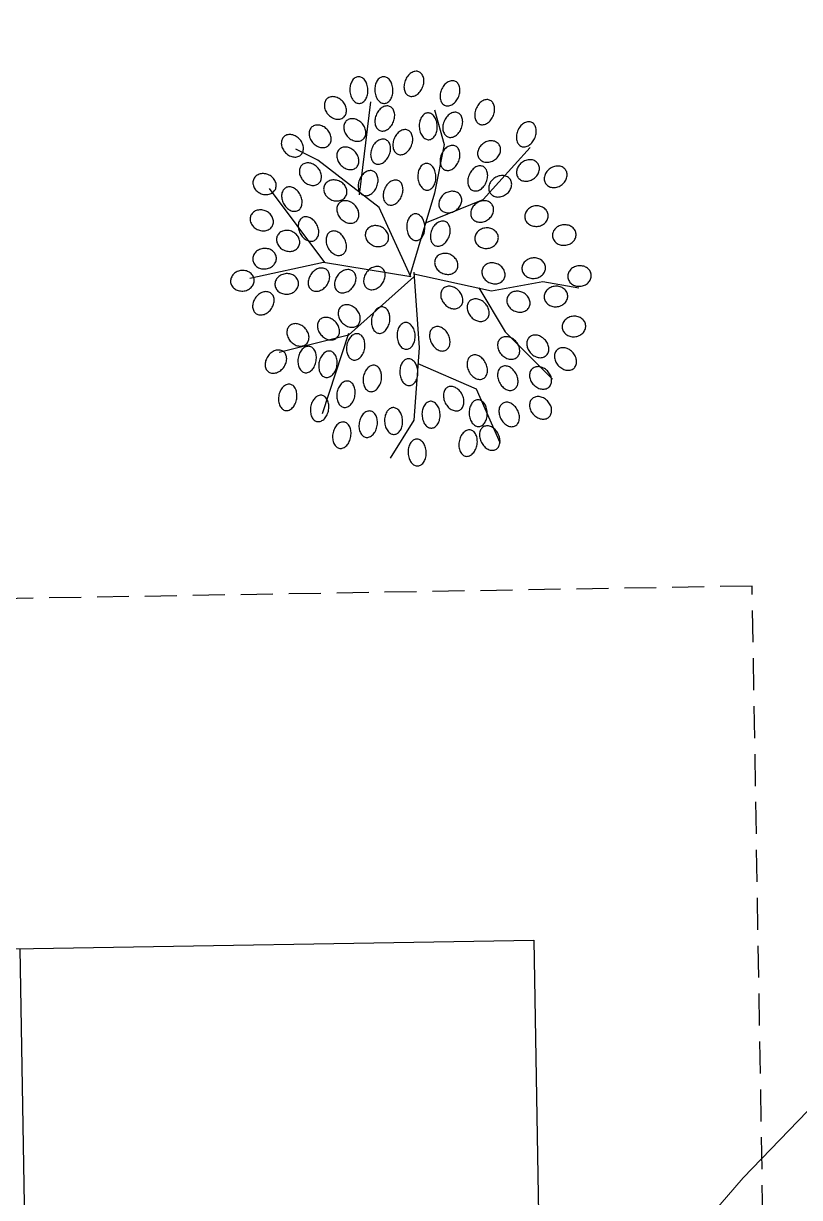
# Model space of a CAD drawing. Header units: inches. Extents: x 203 to 1065, y -1127 to 921.
# Drawn here: x 791.41 to 797.48, y 339.01 to 348.2 of the extents above; entities that cross this region are included whole.
import ezdxf

# ---------------------------------------------------------------- set-up
doc = ezdxf.new("R2010")
doc.units = ezdxf.units.IN
doc.header["$MEASUREMENT"] = 0
doc.linetypes.add('DASHED2', pattern=[0.375, 0.25, -0.125])
for name, color, linetype in [('Cumbreras', 140, 'Continuous'), ('CURVAS', 32, 'Continuous'), ('D2', 40, 'Continuous'), ('Vegetación', 102, 'Continuous')]:
    doc.layers.add(name, color=color, linetype=linetype)
doc.layers.add('Limite terrenos', color=2, linetype='DASHED2', transparency=0.4)

# ---------------------------------------------------------------- blocks, each defined once
blk = doc.blocks.new('RB31')
for points in [[(-0.1644, 0.4265, 0.124565), (-0.1555, 0.4293, 0.105746), (-0.1475, 0.437, 0.086824), (-0.1428, 0.4474, 0.076963), (-0.1416, 0.4602, 0.076963), (-0.1443, 0.4728, 0.086824), (-0.1502, 0.4826, 0.105746), (-0.159, 0.4892, 0.124565), (-0.1682, 0.491, 0.124565), (-0.1772, 0.4882, 0.105746), (-0.1851, 0.4805, 0.086824), (-0.1898, 0.4701, 0.076963), (-0.191, 0.4573, 0.076963), (-0.1883, 0.4447, 0.086824), (-0.1825, 0.4349, 0.105746), (-0.1737, 0.4282, 0.124565)], [(-0.0961, 0.4265, 0.124565), (-0.0871, 0.4293, 0.105746), (-0.0792, 0.437, 0.086824), (-0.0745, 0.4474, 0.076963), (-0.0733, 0.4602, 0.076963), (-0.076, 0.4728, 0.086824), (-0.0818, 0.4826, 0.105746), (-0.0906, 0.4892, 0.124565), (-0.0999, 0.491, 0.124565), (-0.1088, 0.4882, 0.105746), (-0.1168, 0.4805, 0.086824), (-0.1215, 0.4701, 0.076963), (-0.1227, 0.4573, 0.076963), (-0.12, 0.4447, 0.086824), (-0.1141, 0.4349, 0.105746), (-0.1053, 0.4282, 0.124565)], [(-0.0332, 0.4465, 0.124565), (-0.0243, 0.4435, 0.105746), (-0.0134, 0.445, 0.086824), (-0.0035, 0.4507, 0.076963), (0.0051, 0.4604, 0.076963), (0.0103, 0.4721, 0.086824), (0.0113, 0.4835, 0.105746), (0.0081, 0.4941, 0.124565), (0.0016, 0.5009, 0.124565), (-0.0073, 0.5039, 0.105746), (-0.0182, 0.5024, 0.086824), (-0.0281, 0.4967, 0.076963), (-0.0366, 0.4871, 0.076963), (-0.0419, 0.4753, 0.086824), (-0.0429, 0.4639, 0.105746), (-0.0397, 0.4534, 0.124565)], [(0.0655, 0.4237, 0.124565), (0.0744, 0.4207, 0.105746), (0.0853, 0.4222, 0.086824), (0.0952, 0.4279, 0.076963), (0.1038, 0.4376, 0.076963), (0.109, 0.4494, 0.086824), (0.11, 0.4607, 0.105746), (0.1068, 0.4713, 0.124565), (0.1003, 0.4782, 0.124565), (0.0914, 0.4811, 0.105746), (0.0805, 0.4796, 0.086824), (0.0706, 0.4739, 0.076963), (0.0621, 0.4643, 0.076963), (0.0569, 0.4525, 0.086824), (0.0558, 0.4411, 0.105746), (0.059, 0.4306, 0.124565)], [(-0.2034, 0.3982, 0.124565), (-0.2004, 0.4072, 0.105746), (-0.2019, 0.4181, 0.086824), (-0.2076, 0.428, 0.076963), (-0.2173, 0.4365, 0.076963), (-0.229, 0.4417, 0.086824), (-0.2404, 0.4427, 0.105746), (-0.251, 0.4395, 0.124565), (-0.2578, 0.4331, 0.124565), (-0.2608, 0.4242, 0.105746), (-0.2593, 0.4132, 0.086824), (-0.2536, 0.4033, 0.076963), (-0.244, 0.3948, 0.076963), (-0.2322, 0.3896, 0.086824), (-0.2208, 0.3886, 0.105746), (-0.2103, 0.3918, 0.124565)], [(0.1604, 0.3781, 0.124565), (0.1693, 0.3752, 0.105746), (0.1802, 0.3767, 0.086824), (0.1901, 0.3824, 0.076963), (0.1987, 0.392, 0.076963), (0.2039, 0.4038, 0.086824), (0.2049, 0.4152, 0.105746), (0.2017, 0.4257, 0.124565), (0.1952, 0.4326, 0.124565), (0.1863, 0.4356, 0.105746), (0.1754, 0.4341, 0.086824), (0.1655, 0.4284, 0.076963), (0.157, 0.4187, 0.076963), (0.1518, 0.4069, 0.086824), (0.1507, 0.3956, 0.105746), (0.1539, 0.385, 0.124565)], [(-0.1129, 0.3629, 0.124565), (-0.104, 0.36, 0.105746), (-0.0931, 0.3615, 0.086824), (-0.0832, 0.3672, 0.076963), (-0.0747, 0.3768, 0.076963), (-0.0695, 0.3886, 0.086824), (-0.0684, 0.4, 0.105746), (-0.0717, 0.4105, 0.124565), (-0.0781, 0.4174, 0.124565), (-0.087, 0.4204, 0.105746), (-0.0979, 0.4189, 0.086824), (-0.1079, 0.4132, 0.076963), (-0.1164, 0.4035, 0.076963), (-0.1216, 0.3917, 0.086824), (-0.1226, 0.3804, 0.105746), (-0.1194, 0.3698, 0.124565)], [(0.0254, 0.3391, 0.124565), (0.0344, 0.342, 0.105746), (0.0423, 0.3496, 0.086824), (0.047, 0.36, 0.076963), (0.0482, 0.3728, 0.076963), (0.0455, 0.3854, 0.086824), (0.0396, 0.3952, 0.105746), (0.0308, 0.4019, 0.124565), (0.0216, 0.4037, 0.124565), (0.0126, 0.4008, 0.105746), (0.0047, 0.3932, 0.086824), (0, 0.3827, 0.076963), (-0.0012, 0.3699, 0.076963), (0.0015, 0.3573, 0.086824), (0.0074, 0.3475, 0.105746), (0.0162, 0.3409, 0.124565)], [(0.0731, 0.3478, 0.124565), (0.082, 0.3448, 0.105746), (0.0929, 0.3463, 0.086824), (0.1028, 0.352, 0.076963), (0.1113, 0.3616, 0.076963), (0.1166, 0.3734, 0.086824), (0.1176, 0.3848, 0.105746), (0.1144, 0.3953, 0.124565), (0.1079, 0.4022, 0.124565), (0.099, 0.4052, 0.105746), (0.0881, 0.4037, 0.086824), (0.0782, 0.398, 0.076963), (0.0696, 0.3883, 0.076963), (0.0644, 0.3766, 0.086824), (0.0634, 0.3652, 0.105746), (0.0666, 0.3546, 0.124565)], [(-0.2452, 0.3299, 0.124565), (-0.2422, 0.3388, 0.105746), (-0.2437, 0.3497, 0.086824), (-0.2494, 0.3596, 0.076963), (-0.259, 0.3682, 0.076963), (-0.2708, 0.3734, 0.086824), (-0.2822, 0.3744, 0.105746), (-0.2927, 0.3712, 0.124565), (-0.2996, 0.3647, 0.124565), (-0.3026, 0.3558, 0.105746), (-0.3011, 0.3449, 0.086824), (-0.2954, 0.335, 0.076963), (-0.2857, 0.3264, 0.076963), (-0.274, 0.3212, 0.086824), (-0.2626, 0.3202, 0.105746), (-0.252, 0.3234, 0.124565)], [(-0.1503, 0.3451, 0.124565), (-0.1473, 0.354, 0.105746), (-0.1488, 0.3649, 0.086824), (-0.1545, 0.3748, 0.076963), (-0.1641, 0.3833, 0.076963), (-0.1759, 0.3885, 0.086824), (-0.1873, 0.3896, 0.105746), (-0.1978, 0.3864, 0.124565), (-0.2047, 0.3799, 0.124565), (-0.2077, 0.371, 0.105746), (-0.2062, 0.3601, 0.086824), (-0.2005, 0.3502, 0.076963), (-0.1908, 0.3416, 0.076963), (-0.1791, 0.3364, 0.086824), (-0.1677, 0.3354, 0.105746), (-0.1571, 0.3386, 0.124565)], [(0.2743, 0.325, 0.124565), (0.2832, 0.322, 0.105746), (0.2941, 0.3235, 0.086824), (0.304, 0.3292, 0.076963), (0.3126, 0.3388, 0.076963), (0.3178, 0.3506, 0.086824), (0.3188, 0.362, 0.105746), (0.3156, 0.3725, 0.124565), (0.3091, 0.3794, 0.124565), (0.3002, 0.3824, 0.105746), (0.2893, 0.3809, 0.086824), (0.2794, 0.3752, 0.076963), (0.2708, 0.3655, 0.076963), (0.2656, 0.3538, 0.086824), (0.2646, 0.3424, 0.105746), (0.2678, 0.3318, 0.124565)], [(-0.3211, 0.3071, 0.124565), (-0.3181, 0.316, 0.105746), (-0.3196, 0.3269, 0.086824), (-0.3253, 0.3368, 0.076963), (-0.335, 0.3454, 0.076963), (-0.3467, 0.3506, 0.086824), (-0.3581, 0.3516, 0.105746), (-0.3687, 0.3484, 0.124565), (-0.3755, 0.3419, 0.124565), (-0.3785, 0.333, 0.105746), (-0.377, 0.3221, 0.086824), (-0.3713, 0.3122, 0.076963), (-0.3617, 0.3037, 0.076963), (-0.3499, 0.2985, 0.086824), (-0.3385, 0.2974, 0.105746), (-0.3279, 0.3006, 0.124565)], [(-0.1243, 0.2832, 0.124565), (-0.1154, 0.2802, 0.105746), (-0.1045, 0.2817, 0.086824), (-0.0946, 0.2874, 0.076963), (-0.0861, 0.2971, 0.076963), (-0.0809, 0.3088, 0.086824), (-0.0798, 0.3202, 0.105746), (-0.083, 0.3308, 0.124565), (-0.0895, 0.3376, 0.124565), (-0.0984, 0.3406, 0.105746), (-0.1093, 0.3391, 0.086824), (-0.1192, 0.3334, 0.076963), (-0.1278, 0.3238, 0.076963), (-0.133, 0.312, 0.086824), (-0.134, 0.3006, 0.105746), (-0.1308, 0.29, 0.124565)], [(-0.0636, 0.306, 0.124565), (-0.0547, 0.303, 0.105746), (-0.0437, 0.3045, 0.086824), (-0.0338, 0.3102, 0.076963), (-0.0253, 0.3198, 0.076963), (-0.0201, 0.3316, 0.086824), (-0.0191, 0.343, 0.105746), (-0.0223, 0.3536, 0.124565), (-0.0287, 0.3604, 0.124565), (-0.0377, 0.3634, 0.105746), (-0.0486, 0.3619, 0.086824), (-0.0585, 0.3562, 0.076963), (-0.067, 0.3465, 0.076963), (-0.0722, 0.3348, 0.086824), (-0.0732, 0.3234, 0.105746), (-0.07, 0.3128, 0.124565)], [(-0.1692, 0.2767, 0.124565), (-0.1663, 0.2856, 0.105746), (-0.1678, 0.2965, 0.086824), (-0.1735, 0.3065, 0.076963), (-0.1831, 0.315, 0.076963), (-0.1949, 0.3202, 0.086824), (-0.2063, 0.3212, 0.105746), (-0.2168, 0.318, 0.124565), (-0.2237, 0.3116, 0.124565), (-0.2267, 0.3026, 0.105746), (-0.2251, 0.2917, 0.086824), (-0.2195, 0.2818, 0.076963), (-0.2098, 0.2733, 0.076963), (-0.198, 0.2681, 0.086824), (-0.1867, 0.2671, 0.105746), (-0.1761, 0.2703, 0.124565)], [(0.0655, 0.268, 0.124565), (0.0744, 0.265, 0.105746), (0.0853, 0.2665, 0.086824), (0.0952, 0.2722, 0.076963), (0.1038, 0.2819, 0.076963), (0.109, 0.2936, 0.086824), (0.11, 0.305, 0.105746), (0.1068, 0.3156, 0.124565), (0.1003, 0.3224, 0.124565), (0.0914, 0.3254, 0.105746), (0.0805, 0.3239, 0.086824), (0.0706, 0.3182, 0.076963), (0.0621, 0.3086, 0.076963), (0.0569, 0.2968, 0.086824), (0.0558, 0.2854, 0.105746), (0.059, 0.2749, 0.124565)], [(0.1598, 0.2988, 0.124565), (0.1653, 0.2911, 0.105746), (0.175, 0.2859, 0.086824), (0.1864, 0.2847, 0.076963), (0.1989, 0.2875, 0.076963), (0.2101, 0.2939, 0.086824), (0.2176, 0.3026, 0.105746), (0.2212, 0.313, 0.124565), (0.22, 0.3223, 0.124565), (0.2146, 0.33, 0.105746), (0.2048, 0.3352, 0.086824), (0.1935, 0.3364, 0.076963), (0.1809, 0.3336, 0.076963), (0.1698, 0.3271, 0.086824), (0.1623, 0.3185, 0.105746), (0.1586, 0.3081, 0.124565)], [(-0.2717, 0.2387, 0.124565), (-0.2688, 0.2476, 0.105746), (-0.2703, 0.2586, 0.086824), (-0.276, 0.2685, 0.076963), (-0.2856, 0.277, 0.076963), (-0.2974, 0.2822, 0.086824), (-0.3088, 0.2832, 0.105746), (-0.3193, 0.28, 0.124565), (-0.3262, 0.2736, 0.124565), (-0.3292, 0.2647, 0.105746), (-0.3276, 0.2537, 0.086824), (-0.322, 0.2438, 0.076963), (-0.3123, 0.2353, 0.076963), (-0.3005, 0.2301, 0.086824), (-0.2891, 0.2291, 0.105746), (-0.2786, 0.2323, 0.124565)], [(0.2661, 0.2532, 0.124565), (0.2716, 0.2455, 0.105746), (0.2813, 0.2403, 0.086824), (0.2927, 0.2391, 0.076963), (0.3052, 0.2419, 0.076963), (0.3164, 0.2484, 0.086824), (0.3239, 0.257, 0.105746), (0.3275, 0.2674, 0.124565), (0.3263, 0.2767, 0.124565), (0.3208, 0.2844, 0.105746), (0.3111, 0.2896, 0.086824), (0.2998, 0.2908, 0.076963), (0.2872, 0.288, 0.076963), (0.2761, 0.2815, 0.086824), (0.2686, 0.2729, 0.105746), (0.2649, 0.2625, 0.124565)], [(-0.3932, 0.2239, 0.124565), (-0.3931, 0.2333, 0.105746), (-0.3979, 0.2432, 0.086824), (-0.4064, 0.2509, 0.076963), (-0.4182, 0.256, 0.076963), (-0.431, 0.2573, 0.086824), (-0.4422, 0.2548, 0.105746), (-0.4512, 0.2485, 0.124565), (-0.4557, 0.2402, 0.124565), (-0.4558, 0.2308, 0.105746), (-0.451, 0.2209, 0.086824), (-0.4425, 0.2132, 0.076963), (-0.4307, 0.2081, 0.076963), (-0.4179, 0.2068, 0.086824), (-0.4068, 0.2094, 0.105746), (-0.3977, 0.2157, 0.124565)], [(-0.1585, 0.2072, 0.124565), (-0.1496, 0.2043, 0.105746), (-0.1387, 0.2058, 0.086824), (-0.1287, 0.2114, 0.076963), (-0.1202, 0.2211, 0.076963), (-0.115, 0.2329, 0.086824), (-0.114, 0.2443, 0.105746), (-0.1172, 0.2548, 0.124565), (-0.1236, 0.2617, 0.124565), (-0.1326, 0.2646, 0.105746), (-0.1435, 0.2631, 0.086824), (-0.1534, 0.2574, 0.076963), (-0.1619, 0.2478, 0.076963), (-0.1671, 0.236, 0.086824), (-0.1681, 0.2246, 0.105746), (-0.1649, 0.2141, 0.124565)], [(0.0216, 0.2176, 0.124565), (0.0306, 0.2204, 0.105746), (0.0385, 0.2281, 0.086824), (0.0432, 0.2385, 0.076963), (0.0444, 0.2513, 0.076963), (0.0417, 0.2639, 0.086824), (0.0358, 0.2737, 0.105746), (0.027, 0.2803, 0.124565), (0.0178, 0.2821, 0.124565), (0.0088, 0.2793, 0.105746), (0.0009, 0.2716, 0.086824), (-0.0038, 0.2612, 0.076963), (-0.005, 0.2484, 0.076963), (-0.0023, 0.2358, 0.086824), (0.0036, 0.226, 0.105746), (0.0124, 0.2193, 0.124565)], [(0.1414, 0.2186, 0.124565), (0.1503, 0.2156, 0.105746), (0.1612, 0.2171, 0.086824), (0.1712, 0.2228, 0.076963), (0.1797, 0.2325, 0.076963), (0.1849, 0.2443, 0.086824), (0.1859, 0.2556, 0.105746), (0.1827, 0.2662, 0.124565), (0.1763, 0.2731, 0.124565), (0.1673, 0.276, 0.105746), (0.1564, 0.2745, 0.086824), (0.1465, 0.2688, 0.076963), (0.138, 0.2592, 0.076963), (0.1328, 0.2474, 0.086824), (0.1318, 0.236, 0.105746), (0.135, 0.2255, 0.124565)], [(0.342, 0.238, 0.124565), (0.3475, 0.2303, 0.105746), (0.3572, 0.2251, 0.086824), (0.3686, 0.2239, 0.076963), (0.3812, 0.2267, 0.076963), (0.3923, 0.2332, 0.086824), (0.3998, 0.2418, 0.105746), (0.4034, 0.2522, 0.124565), (0.4022, 0.2615, 0.124565), (0.3968, 0.2692, 0.105746), (0.387, 0.2744, 0.086824), (0.3757, 0.2756, 0.076963), (0.3631, 0.2728, 0.076963), (0.352, 0.2663, 0.086824), (0.3445, 0.2577, 0.105746), (0.3409, 0.2473, 0.124565)], [(-0.1996, 0.2087, 0.124565), (-0.1995, 0.2181, 0.105746), (-0.2043, 0.228, 0.086824), (-0.2128, 0.2357, 0.076963), (-0.2246, 0.2408, 0.076963), (-0.2374, 0.2421, 0.086824), (-0.2485, 0.2396, 0.105746), (-0.2576, 0.2333, 0.124565), (-0.2621, 0.225, 0.124565), (-0.2622, 0.2156, 0.105746), (-0.2574, 0.2057, 0.086824), (-0.2489, 0.198, 0.076963), (-0.2371, 0.1929, 0.076963), (-0.2243, 0.1916, 0.086824), (-0.2132, 0.1942, 0.105746), (-0.2041, 0.2005, 0.124565)], [(-0.0902, 0.1844, 0.124565), (-0.0812, 0.1815, 0.105746), (-0.0703, 0.183, 0.086824), (-0.0604, 0.1887, 0.076963), (-0.0519, 0.1983, 0.076963), (-0.0467, 0.2101, 0.086824), (-0.0457, 0.2215, 0.105746), (-0.0489, 0.232, 0.124565), (-0.0553, 0.2389, 0.124565), (-0.0642, 0.2419, 0.105746), (-0.0752, 0.2403, 0.086824), (-0.0851, 0.2347, 0.076963), (-0.0936, 0.225, 0.076963), (-0.0988, 0.2132, 0.086824), (-0.0998, 0.2018, 0.105746), (-0.0966, 0.1913, 0.124565)], [(0.1902, 0.2152, 0.124565), (0.1957, 0.2075, 0.105746), (0.2054, 0.2023, 0.086824), (0.2167, 0.2011, 0.076963), (0.2293, 0.2039, 0.076963), (0.2404, 0.2104, 0.086824), (0.248, 0.219, 0.105746), (0.2516, 0.2294, 0.124565), (0.2504, 0.2387, 0.124565), (0.2449, 0.2464, 0.105746), (0.2352, 0.2516, 0.086824), (0.2238, 0.2528, 0.076963), (0.2113, 0.25, 0.076963), (0.2001, 0.2436, 0.086824), (0.1926, 0.2349, 0.105746), (0.189, 0.2245, 0.124565)], [(-0.3292, 0.171, 0.124565), (-0.3236, 0.1786, 0.105746), (-0.3217, 0.1895, 0.086824), (-0.324, 0.2007, 0.076963), (-0.3306, 0.2117, 0.076963), (-0.3402, 0.2203, 0.086824), (-0.3507, 0.2248, 0.105746), (-0.3617, 0.225, 0.124565), (-0.3702, 0.221, 0.124565), (-0.3758, 0.2135, 0.105746), (-0.3778, 0.2026, 0.086824), (-0.3754, 0.1914, 0.076963), (-0.3689, 0.1803, 0.076963), (-0.3593, 0.1717, 0.086824), (-0.3488, 0.1673, 0.105746), (-0.3377, 0.167, 0.124565)], [(0.0535, 0.1772, 0.124565), (0.059, 0.1696, 0.105746), (0.0687, 0.1644, 0.086824), (0.0801, 0.1631, 0.076963), (0.0926, 0.1659, 0.076963), (0.1038, 0.1724, 0.086824), (0.1113, 0.181, 0.105746), (0.1149, 0.1914, 0.124565), (0.1137, 0.2008, 0.124565), (0.1083, 0.2084, 0.105746), (0.0985, 0.2136, 0.086824), (0.0872, 0.2148, 0.076963), (0.0746, 0.212, 0.076963), (0.0635, 0.2056, 0.086824), (0.056, 0.197, 0.105746), (0.0524, 0.1865, 0.124565)], [(-0.4008, 0.1365, 0.124565), (-0.4007, 0.146, 0.105746), (-0.4055, 0.1559, 0.086824), (-0.414, 0.1636, 0.076963), (-0.4258, 0.1687, 0.076963), (-0.4386, 0.17, 0.086824), (-0.4497, 0.1674, 0.105746), (-0.4588, 0.1611, 0.124565), (-0.4633, 0.1529, 0.124565), (-0.4634, 0.1435, 0.105746), (-0.4586, 0.1335, 0.086824), (-0.4501, 0.1259, 0.076963), (-0.4383, 0.1208, 0.076963), (-0.4255, 0.1194, 0.086824), (-0.4144, 0.122, 0.105746), (-0.4053, 0.1283, 0.124565)], [(-0.1692, 0.1476, 0.124565), (-0.1663, 0.1565, 0.105746), (-0.1678, 0.1674, 0.086824), (-0.1735, 0.1773, 0.076963), (-0.1831, 0.1858, 0.076963), (-0.1949, 0.191, 0.086824), (-0.2063, 0.1921, 0.105746), (-0.2168, 0.1889, 0.124565), (-0.2237, 0.1824, 0.124565), (-0.2267, 0.1735, 0.105746), (-0.2251, 0.1626, 0.086824), (-0.2195, 0.1527, 0.076963), (-0.2098, 0.1441, 0.076963), (-0.198, 0.1389, 0.086824), (-0.1867, 0.1379, 0.105746), (-0.1761, 0.1411, 0.124565)], [(0.1408, 0.1544, 0.124565), (0.1463, 0.1468, 0.105746), (0.156, 0.1416, 0.086824), (0.1674, 0.1403, 0.076963), (0.18, 0.1431, 0.076963), (0.1911, 0.1496, 0.086824), (0.1986, 0.1582, 0.105746), (0.2022, 0.1686, 0.124565), (0.201, 0.178, 0.124565), (0.1956, 0.1856, 0.105746), (0.1858, 0.1908, 0.086824), (0.1745, 0.1921, 0.076963), (0.1619, 0.1893, 0.076963), (0.1508, 0.1828, 0.086824), (0.1433, 0.1742, 0.105746), (0.1397, 0.1638, 0.124565)], [(0.2873, 0.1531, 0.124565), (0.2902, 0.1441, 0.105746), (0.2978, 0.1362, 0.086824), (0.3082, 0.1315, 0.076963), (0.3211, 0.1303, 0.076963), (0.3336, 0.133, 0.086824), (0.3435, 0.1388, 0.105746), (0.3501, 0.1476, 0.124565), (0.3519, 0.1569, 0.124565), (0.349, 0.1658, 0.105746), (0.3414, 0.1738, 0.086824), (0.331, 0.1785, 0.076963), (0.3182, 0.1797, 0.076963), (0.3056, 0.177, 0.086824), (0.2958, 0.1711, 0.105746), (0.2891, 0.1623, 0.124565)], [(-0.2837, 0.0989, 0.124565), (-0.2781, 0.1064, 0.105746), (-0.2761, 0.1173, 0.086824), (-0.2785, 0.1285, 0.076963), (-0.285, 0.1396, 0.076963), (-0.2946, 0.1482, 0.086824), (-0.3051, 0.1526, 0.105746), (-0.3162, 0.1529, 0.124565), (-0.3247, 0.1489, 0.124565), (-0.3303, 0.1413, 0.105746), (-0.3322, 0.1304, 0.086824), (-0.3299, 0.1192, 0.076963), (-0.3233, 0.1082, 0.076963), (-0.3137, 0.0996, 0.086824), (-0.3032, 0.0951, 0.105746), (-0.2922, 0.0949, 0.124565)], [(-0.0088, 0.096, 0.124565), (0.0002, 0.0989, 0.105746), (0.0081, 0.1065, 0.086824), (0.0128, 0.1169, 0.076963), (0.014, 0.1298, 0.076963), (0.0113, 0.1423, 0.086824), (0.0055, 0.1522, 0.105746), (-0.0033, 0.1588, 0.124565), (-0.0126, 0.1606, 0.124565), (-0.0215, 0.1577, 0.105746), (-0.0295, 0.1501, 0.086824), (-0.0342, 0.1397, 0.076963), (-0.0354, 0.1269, 0.076963), (-0.0327, 0.1143, 0.086824), (-0.0268, 0.1045, 0.105746), (-0.018, 0.0978, 0.124565)], [(0.0389, 0.0857, 0.124565), (0.0478, 0.0827, 0.105746), (0.0588, 0.0842, 0.086824), (0.0687, 0.0899, 0.076963), (0.0772, 0.0996, 0.076963), (0.0824, 0.1113, 0.086824), (0.0834, 0.1227, 0.105746), (0.0802, 0.1333, 0.124565), (0.0738, 0.1401, 0.124565), (0.0648, 0.1431, 0.105746), (0.0539, 0.1416, 0.086824), (0.044, 0.1359, 0.076963), (0.0355, 0.1263, 0.076963), (0.0303, 0.1145, 0.086824), (0.0293, 0.1031, 0.105746), (0.0325, 0.0925, 0.124565)], [(-0.3287, 0.0872, 0.124565), (-0.3286, 0.0966, 0.105746), (-0.3334, 0.1065, 0.086824), (-0.3419, 0.1142, 0.076963), (-0.3537, 0.1193, 0.076963), (-0.3665, 0.1206, 0.086824), (-0.3776, 0.1181, 0.105746), (-0.3867, 0.1117, 0.124565), (-0.3912, 0.1035, 0.124565), (-0.3913, 0.0941, 0.105746), (-0.3865, 0.0842, 0.086824), (-0.378, 0.0765, 0.076963), (-0.3662, 0.0714, 0.076963), (-0.3534, 0.0701, 0.086824), (-0.3422, 0.0726, 0.105746), (-0.3332, 0.0789, 0.124565)], [(-0.2077, 0.0647, 0.124565), (-0.2022, 0.0723, 0.105746), (-0.2002, 0.0831, 0.086824), (-0.2026, 0.0943, 0.076963), (-0.2091, 0.1054, 0.076963), (-0.2187, 0.114, 0.086824), (-0.2292, 0.1185, 0.105746), (-0.2402, 0.1187, 0.124565), (-0.2487, 0.1147, 0.124565), (-0.2543, 0.1071, 0.105746), (-0.2563, 0.0962, 0.086824), (-0.2539, 0.0851, 0.076963), (-0.2474, 0.074, 0.076963), (-0.2378, 0.0654, 0.086824), (-0.2273, 0.0609, 0.105746), (-0.2163, 0.0607, 0.124565)], [(-0.0857, 0.0986, 0.124565), (-0.0856, 0.108, 0.105746), (-0.0904, 0.1179, 0.086824), (-0.0989, 0.1256, 0.076963), (-0.1107, 0.1307, 0.076963), (-0.1235, 0.132, 0.086824), (-0.1347, 0.1294, 0.105746), (-0.1437, 0.1231, 0.124565), (-0.1482, 0.1149, 0.124565), (-0.1483, 0.1055, 0.105746), (-0.1435, 0.0956, 0.086824), (-0.135, 0.0879, 0.076963), (-0.1232, 0.0828, 0.076963), (-0.1104, 0.0815, 0.086824), (-0.0993, 0.084, 0.105746), (-0.0902, 0.0903, 0.124565)], [(0.1507, 0.0999, 0.124565), (0.1535, 0.0909, 0.105746), (0.1612, 0.083, 0.086824), (0.1716, 0.0783, 0.076963), (0.1844, 0.0771, 0.076963), (0.197, 0.0798, 0.086824), (0.2068, 0.0857, 0.105746), (0.2134, 0.0945, 0.124565), (0.2152, 0.1037, 0.124565), (0.2124, 0.1127, 0.105746), (0.2047, 0.1206, 0.086824), (0.1943, 0.1253, 0.076963), (0.1815, 0.1265, 0.076963), (0.1689, 0.1238, 0.086824), (0.1591, 0.1179, 0.105746), (0.1524, 0.1091, 0.124565)], [(0.3633, 0.1075, 0.124565), (0.3661, 0.0985, 0.105746), (0.3737, 0.0906, 0.086824), (0.3842, 0.0859, 0.076963), (0.397, 0.0847, 0.076963), (0.4096, 0.0874, 0.086824), (0.4194, 0.0933, 0.105746), (0.426, 0.1021, 0.124565), (0.4278, 0.1113, 0.124565), (0.425, 0.1203, 0.105746), (0.4173, 0.1282, 0.086824), (0.4069, 0.1329, 0.076963), (0.3941, 0.1341, 0.076963), (0.3815, 0.1314, 0.086824), (0.3717, 0.1255, 0.105746), (0.365, 0.1167, 0.124565)], [(-0.3922, 0.0543, 0.124565), (-0.395, 0.0633, 0.105746), (-0.4027, 0.0712, 0.086824), (-0.4131, 0.0759, 0.076963), (-0.4259, 0.0771, 0.076963), (-0.4385, 0.0744, 0.086824), (-0.4483, 0.0686, 0.105746), (-0.455, 0.0598, 0.124565), (-0.4567, 0.0505, 0.124565), (-0.4539, 0.0416, 0.105746), (-0.4462, 0.0336, 0.086824), (-0.4358, 0.0289, 0.076963), (-0.423, 0.0277, 0.076963), (-0.4104, 0.0304, 0.086824), (-0.4006, 0.0363, 0.105746), (-0.394, 0.0451, 0.124565)], [(0.0416, 0.0481, 0.124565), (0.0415, 0.0387, 0.105746), (0.0463, 0.0287, 0.086824), (0.0548, 0.0211, 0.076963), (0.0666, 0.0159, 0.076963), (0.0794, 0.0146, 0.086824), (0.0906, 0.0172, 0.105746), (0.0996, 0.0235, 0.124565), (0.1041, 0.0317, 0.124565), (0.1042, 0.0411, 0.105746), (0.0994, 0.0511, 0.086824), (0.0909, 0.0587, 0.076963), (0.0791, 0.0639, 0.076963), (0.0663, 0.0652, 0.086824), (0.0552, 0.0626, 0.105746), (0.0461, 0.0563, 0.124565)], [(-0.2507, 0.0224, 0.124565), (-0.2583, 0.028, 0.105746), (-0.2692, 0.0299, 0.086824), (-0.2804, 0.0276, 0.076963), (-0.2914, 0.0211, 0.076963), (-0.3, 0.0115, 0.086824), (-0.3045, 0.0009, 0.105746), (-0.3047, -0.0101, 0.124565), (-0.3007, -0.0186, 0.124565), (-0.2932, -0.0242, 0.105746), (-0.2823, -0.0261, 0.086824), (-0.2711, -0.0238, 0.076963), (-0.26, -0.0172, 0.076963), (-0.2514, -0.0076, 0.086824), (-0.247, 0.0029, 0.105746), (-0.2467, 0.0139, 0.124565)], [(-0.0989, 0.0262, 0.124565), (-0.1065, 0.0318, 0.105746), (-0.1173, 0.0337, 0.086824), (-0.1285, 0.0314, 0.076963), (-0.1396, 0.0249, 0.076963), (-0.1482, 0.0153, 0.086824), (-0.1527, 0.0047, 0.105746), (-0.1529, -0.0063, 0.124565), (-0.1489, -0.0148, 0.124565), (-0.1413, -0.0204, 0.105746), (-0.1305, -0.0223, 0.086824), (-0.1193, -0.02, 0.076963), (-0.1082, -0.0134, 0.076963), (-0.0996, -0.0038, 0.086824), (-0.0951, 0.0067, 0.105746), (-0.0949, 0.0177, 0.124565)], [(0.1707, 0.0253, 0.124565), (0.1706, 0.0159, 0.105746), (0.1754, 0.0059, 0.086824), (0.1839, -0.0017, 0.076963), (0.1957, -0.0068, 0.076963), (0.2085, -0.0082, 0.086824), (0.2196, -0.0056, 0.105746), (0.2287, 0.0007, 0.124565), (0.2332, 0.0089, 0.124565), (0.2333, 0.0184, 0.105746), (0.2285, 0.0283, 0.086824), (0.22, 0.0359, 0.076963), (0.2082, 0.0411, 0.076963), (0.1954, 0.0424, 0.086824), (0.1842, 0.0398, 0.105746), (0.1752, 0.0335, 0.124565)], [(0.2797, 0.0277, 0.124565), (0.2826, 0.0188, 0.105746), (0.2902, 0.0108, 0.086824), (0.3007, 0.0061, 0.076963), (0.3135, 0.0049, 0.076963), (0.3261, 0.0076, 0.086824), (0.3359, 0.0135, 0.105746), (0.3425, 0.0223, 0.124565), (0.3443, 0.0315, 0.124565), (0.3414, 0.0405, 0.105746), (0.3338, 0.0485, 0.086824), (0.3234, 0.0531, 0.076963), (0.3106, 0.0544, 0.076963), (0.298, 0.0516, 0.086824), (0.2882, 0.0458, 0.105746), (0.2815, 0.037, 0.124565)], [(0.405, 0.0087, 0.124565), (0.4079, -0.0002, 0.105746), (0.4155, -0.0082, 0.086824), (0.4259, -0.0129, 0.076963), (0.4387, -0.0141, 0.076963), (0.4513, -0.0114, 0.086824), (0.4611, -0.0055, 0.105746), (0.4678, 0.0033, 0.124565), (0.4696, 0.0125, 0.124565), (0.4667, 0.0215, 0.105746), (0.4591, 0.0295, 0.086824), (0.4487, 0.0341, 0.076963), (0.4358, 0.0354, 0.076963), (0.4233, 0.0327, 0.086824), (0.4134, 0.0268, 0.105746), (0.4068, 0.018, 0.124565)], [(-0.4529, 0.0012, 0.124565), (-0.4558, 0.0101, 0.105746), (-0.4634, 0.0181, 0.086824), (-0.4738, 0.0228, 0.076963), (-0.4866, 0.024, 0.076963), (-0.4992, 0.0213, 0.086824), (-0.509, 0.0154, 0.105746), (-0.5157, 0.0066, 0.124565), (-0.5175, -0.0026, 0.124565), (-0.5146, -0.0116, 0.105746), (-0.507, -0.0196, 0.086824), (-0.4966, -0.0242, 0.076963), (-0.4837, -0.0255, 0.076963), (-0.4712, -0.0228, 0.086824), (-0.4613, -0.0169, 0.105746), (-0.4547, -0.0081, 0.124565)], [(-0.3314, -0.0064, 0.124565), (-0.3343, 0.0025, 0.105746), (-0.3419, 0.0105, 0.086824), (-0.3524, 0.0152, 0.076963), (-0.3652, 0.0164, 0.076963), (-0.3778, 0.0137, 0.086824), (-0.3876, 0.0078, 0.105746), (-0.3942, -0.001, 0.124565), (-0.396, -0.0102, 0.124565), (-0.3931, -0.0192, 0.105746), (-0.3855, -0.0272, 0.086824), (-0.3751, -0.0318, 0.076963), (-0.3623, -0.0331, 0.076963), (-0.3497, -0.0303, 0.086824), (-0.3399, -0.0245, 0.105746), (-0.3332, -0.0157, 0.124565)], [(-0.1786, 0.0186, 0.124565), (-0.1862, 0.0242, 0.105746), (-0.197, 0.0261, 0.086824), (-0.2082, 0.0238, 0.076963), (-0.2193, 0.0173, 0.076963), (-0.2279, 0.0077, 0.086824), (-0.2324, -0.0028, 0.105746), (-0.2326, -0.0139, 0.124565), (-0.2286, -0.0224, 0.124565), (-0.221, -0.028, 0.105746), (-0.2102, -0.0299, 0.086824), (-0.199, -0.0276, 0.076963), (-0.1879, -0.021, 0.076963), (-0.1793, -0.0114, 0.086824), (-0.1748, -0.0009, 0.105746), (-0.1746, 0.0101, 0.124565)], [(-0.4026, -0.0346, 0.124565), (-0.4102, -0.029, 0.105746), (-0.421, -0.027, 0.086824), (-0.4322, -0.0294, 0.076963), (-0.4433, -0.0359, 0.076963), (-0.4519, -0.0455, 0.086824), (-0.4564, -0.056, 0.105746), (-0.4566, -0.0671, 0.124565), (-0.4526, -0.0756, 0.124565), (-0.445, -0.0811, 0.105746), (-0.4342, -0.0831, 0.086824), (-0.423, -0.0807, 0.076963), (-0.4119, -0.0742, 0.076963), (-0.4033, -0.0646, 0.086824), (-0.3988, -0.0541, 0.105746), (-0.3986, -0.0431, 0.124565)], [(0.0606, -0.0237, 0.124565), (0.0576, -0.0326, 0.105746), (0.0591, -0.0436, 0.086824), (0.0648, -0.0535, 0.076963), (0.0745, -0.062, 0.076963), (0.0862, -0.0672, 0.086824), (0.0976, -0.0682, 0.105746), (0.1082, -0.065, 0.124565), (0.115, -0.0586, 0.124565), (0.118, -0.0497, 0.105746), (0.1165, -0.0387, 0.086824), (0.1108, -0.0288, 0.076963), (0.1012, -0.0203, 0.076963), (0.0894, -0.0151, 0.086824), (0.078, -0.0141, 0.105746), (0.0675, -0.0173, 0.124565)], [(0.239, -0.0431, 0.124565), (0.2389, -0.0525, 0.105746), (0.2437, -0.0624, 0.086824), (0.2522, -0.0701, 0.076963), (0.264, -0.0752, 0.076963), (0.2768, -0.0765, 0.086824), (0.288, -0.074, 0.105746), (0.297, -0.0677, 0.124565), (0.3015, -0.0594, 0.124565), (0.3016, -0.05, 0.105746), (0.2968, -0.0401, 0.086824), (0.2883, -0.0324, 0.076963), (0.2765, -0.0273, 0.076963), (0.2637, -0.026, 0.086824), (0.2526, -0.0285, 0.105746), (0.2435, -0.0349, 0.124565)], [(0.3405, -0.0406, 0.124565), (0.3433, -0.0496, 0.105746), (0.351, -0.0575, 0.086824), (0.3614, -0.0622, 0.076963), (0.3742, -0.0634, 0.076963), (0.3868, -0.0607, 0.086824), (0.3966, -0.0549, 0.105746), (0.4033, -0.0461, 0.124565), (0.405, -0.0368, 0.124565), (0.4022, -0.0279, 0.105746), (0.3945, -0.0199, 0.086824), (0.3841, -0.0152, 0.076963), (0.3713, -0.014, 0.076963), (0.3587, -0.0167, 0.086824), (0.3489, -0.0226, 0.105746), (0.3423, -0.0314, 0.124565)], [(0.1327, -0.0541, 0.124565), (0.1297, -0.063, 0.105746), (0.1313, -0.074, 0.086824), (0.1369, -0.0839, 0.076963), (0.1466, -0.0924, 0.076963), (0.1584, -0.0976, 0.086824), (0.1698, -0.0986, 0.105746), (0.1803, -0.0954, 0.124565), (0.1872, -0.089, 0.124565), (0.1901, -0.08, 0.105746), (0.1886, -0.0691, 0.086824), (0.1829, -0.0592, 0.076963), (0.1733, -0.0507, 0.076963), (0.1615, -0.0455, 0.086824), (0.1501, -0.0445, 0.105746), (0.1396, -0.0477, 0.124565)], [(-0.1654, -0.1031, 0.124565), (-0.1625, -0.0942, 0.105746), (-0.164, -0.0833, 0.086824), (-0.1697, -0.0734, 0.076963), (-0.1793, -0.0648, 0.076963), (-0.1911, -0.0596, 0.086824), (-0.2025, -0.0586, 0.105746), (-0.213, -0.0618, 0.124565), (-0.2199, -0.0683, 0.124565), (-0.2229, -0.0772, 0.105746), (-0.2214, -0.0881, 0.086824), (-0.2157, -0.098, 0.076963), (-0.206, -0.1065, 0.076963), (-0.1942, -0.1117, 0.086824), (-0.1829, -0.1128, 0.105746), (-0.1723, -0.1095, 0.124565)], [(-0.0986, -0.0644, 0.124565), (-0.108, -0.0643, 0.105746), (-0.1179, -0.0691, 0.086824), (-0.1256, -0.0776, 0.076963), (-0.1307, -0.0894, 0.076963), (-0.132, -0.1022, 0.086824), (-0.1294, -0.1133, 0.105746), (-0.1231, -0.1224, 0.124565), (-0.1149, -0.1269, 0.124565), (-0.1055, -0.127, 0.105746), (-0.0956, -0.1222, 0.086824), (-0.0879, -0.1137, 0.076963), (-0.0828, -0.1019, 0.076963), (-0.0815, -0.0891, 0.086824), (-0.084, -0.0779, 0.105746), (-0.0903, -0.0689, 0.124565)], [(-0.3059, -0.1487, 0.124565), (-0.3029, -0.1398, 0.105746), (-0.3044, -0.1288, 0.086824), (-0.3101, -0.1189, 0.076963), (-0.3198, -0.1104, 0.076963), (-0.3315, -0.1052, 0.086824), (-0.3429, -0.1042, 0.105746), (-0.3535, -0.1074, 0.124565), (-0.3603, -0.1138, 0.124565), (-0.3633, -0.1228, 0.105746), (-0.3618, -0.1337, 0.086824), (-0.3561, -0.1436, 0.076963), (-0.3465, -0.1521, 0.076963), (-0.3347, -0.1573, 0.086824), (-0.3233, -0.1583, 0.105746), (-0.3128, -0.1551, 0.124565)], [(-0.2224, -0.1335, 0.124565), (-0.2194, -0.1246, 0.105746), (-0.2209, -0.1136, 0.086824), (-0.2266, -0.1037, 0.076963), (-0.2363, -0.0952, 0.076963), (-0.248, -0.09, 0.086824), (-0.2594, -0.089, 0.105746), (-0.27, -0.0922, 0.124565), (-0.2768, -0.0986, 0.124565), (-0.2798, -0.1076, 0.105746), (-0.2783, -0.1185, 0.086824), (-0.2726, -0.1284, 0.076963), (-0.263, -0.1369, 0.076963), (-0.2512, -0.1421, 0.086824), (-0.2398, -0.1431, 0.105746), (-0.2292, -0.1399, 0.124565)], [(-0.0391, -0.1013, 0.124565), (-0.0481, -0.1042, 0.105746), (-0.0561, -0.1118, 0.086824), (-0.0607, -0.1222, 0.076963), (-0.0619, -0.1351, 0.076963), (-0.0592, -0.1476, 0.086824), (-0.0534, -0.1574, 0.105746), (-0.0446, -0.1641, 0.124565), (-0.0353, -0.1659, 0.124565), (-0.0264, -0.163, 0.105746), (-0.0184, -0.1554, 0.086824), (-0.0137, -0.145, 0.076963), (-0.0125, -0.1321, 0.076963), (-0.0152, -0.1196, 0.086824), (-0.0211, -0.1098, 0.105746), (-0.0299, -0.1031, 0.124565)], [(0.0346, -0.1156, 0.124565), (0.029, -0.1231, 0.105746), (0.027, -0.134, 0.086824), (0.0294, -0.1452, 0.076963), (0.0359, -0.1563, 0.076963), (0.0455, -0.1648, 0.086824), (0.056, -0.1693, 0.105746), (0.0671, -0.1695, 0.124565), (0.0756, -0.1655, 0.124565), (0.0812, -0.158, 0.105746), (0.0831, -0.1471, 0.086824), (0.0808, -0.1359, 0.076963), (0.0742, -0.1248, 0.076963), (0.0646, -0.1163, 0.086824), (0.0541, -0.1118, 0.105746), (0.0431, -0.1116, 0.124565)], [(0.3898, -0.1128, 0.124565), (0.3927, -0.1218, 0.105746), (0.4003, -0.1297, 0.086824), (0.4107, -0.1344, 0.076963), (0.4236, -0.1356, 0.076963), (0.4361, -0.1329, 0.086824), (0.446, -0.127, 0.105746), (0.4526, -0.1182, 0.124565), (0.4544, -0.109, 0.124565), (0.4515, -0.1, 0.105746), (0.4439, -0.0921, 0.086824), (0.4335, -0.0874, 0.076963), (0.4207, -0.0862, 0.076963), (0.4081, -0.0889, 0.086824), (0.3983, -0.0948, 0.105746), (0.3916, -0.1036, 0.124565)], [(-0.1669, -0.1289, 0.124565), (-0.1763, -0.1289, 0.105746), (-0.1862, -0.1337, 0.086824), (-0.1939, -0.1421, 0.076963), (-0.199, -0.1539, 0.076963), (-0.2003, -0.1667, 0.086824), (-0.1978, -0.1779, 0.105746), (-0.1915, -0.1869, 0.124565), (-0.1832, -0.1915, 0.124565), (-0.1738, -0.1915, 0.105746), (-0.1639, -0.1867, 0.086824), (-0.1562, -0.1783, 0.076963), (-0.1511, -0.1665, 0.076963), (-0.1498, -0.1536, 0.086824), (-0.1523, -0.1425, 0.105746), (-0.1586, -0.1335, 0.124565)], [(0.2162, -0.1453, 0.124565), (0.2133, -0.1542, 0.105746), (0.2148, -0.1651, 0.086824), (0.2205, -0.175, 0.076963), (0.2301, -0.1835, 0.076963), (0.2419, -0.1887, 0.086824), (0.2533, -0.1898, 0.105746), (0.2638, -0.1866, 0.124565), (0.2707, -0.1801, 0.124565), (0.2737, -0.1712, 0.105746), (0.2722, -0.1603, 0.086824), (0.2665, -0.1504, 0.076963), (0.2568, -0.1418, 0.076963), (0.245, -0.1366, 0.086824), (0.2337, -0.1356, 0.105746), (0.2231, -0.1388, 0.124565)], [(0.296, -0.1415, 0.124565), (0.293, -0.1504, 0.105746), (0.2945, -0.1613, 0.086824), (0.3002, -0.1712, 0.076963), (0.3098, -0.1797, 0.076963), (0.3216, -0.1849, 0.086824), (0.333, -0.186, 0.105746), (0.3435, -0.1828, 0.124565), (0.3504, -0.1763, 0.124565), (0.3534, -0.1674, 0.105746), (0.3519, -0.1565, 0.086824), (0.3462, -0.1466, 0.076963), (0.3365, -0.138, 0.076963), (0.3248, -0.1328, 0.086824), (0.3134, -0.1318, 0.105746), (0.3028, -0.135, 0.124565)], [(-0.3684, -0.1751, 0.124565), (-0.376, -0.1695, 0.105746), (-0.3869, -0.1676, 0.086824), (-0.398, -0.1699, 0.076963), (-0.4091, -0.1764, 0.076963), (-0.4177, -0.186, 0.086824), (-0.4222, -0.1966, 0.105746), (-0.4224, -0.2076, 0.124565), (-0.4184, -0.2161, 0.124565), (-0.4108, -0.2217, 0.105746), (-0.4, -0.2236, 0.086824), (-0.3888, -0.2213, 0.076963), (-0.3777, -0.2147, 0.076963), (-0.3691, -0.2051, 0.086824), (-0.3646, -0.1946, 0.105746), (-0.3644, -0.1836, 0.124565)], [(-0.2998, -0.1593, 0.124565), (-0.3092, -0.1592, 0.105746), (-0.3191, -0.164, 0.086824), (-0.3268, -0.1725, 0.076963), (-0.3319, -0.1843, 0.076963), (-0.3332, -0.1971, 0.086824), (-0.3306, -0.2083, 0.105746), (-0.3243, -0.2173, 0.124565), (-0.3161, -0.2219, 0.124565), (-0.3067, -0.2219, 0.105746), (-0.2968, -0.2171, 0.086824), (-0.2891, -0.2086, 0.076963), (-0.284, -0.1968, 0.076963), (-0.2827, -0.184, 0.086824), (-0.2852, -0.1729, 0.105746), (-0.2915, -0.1638, 0.124565)], [(0.3719, -0.1718, 0.124565), (0.3689, -0.1808, 0.105746), (0.3704, -0.1917, 0.086824), (0.3761, -0.2016, 0.076963), (0.3858, -0.2101, 0.076963), (0.3975, -0.2153, 0.086824), (0.4089, -0.2163, 0.105746), (0.4195, -0.2131, 0.124565), (0.4263, -0.2067, 0.124565), (0.4293, -0.1978, 0.105746), (0.4278, -0.1869, 0.086824), (0.4221, -0.1769, 0.076963), (0.4125, -0.1684, 0.076963), (0.4007, -0.1632, 0.086824), (0.3893, -0.1622, 0.105746), (0.3787, -0.1654, 0.124565)], [(-0.2428, -0.1707, 0.124565), (-0.2522, -0.1706, 0.105746), (-0.2621, -0.1754, 0.086824), (-0.2698, -0.1839, 0.076963), (-0.2749, -0.1957, 0.076963), (-0.2762, -0.2085, 0.086824), (-0.2737, -0.2197, 0.105746), (-0.2674, -0.2287, 0.124565), (-0.2591, -0.2333, 0.124565), (-0.2497, -0.2333, 0.105746), (-0.2398, -0.2285, 0.086824), (-0.2321, -0.22, 0.076963), (-0.227, -0.2082, 0.076963), (-0.2257, -0.1954, 0.086824), (-0.2283, -0.1843, 0.105746), (-0.2346, -0.1752, 0.124565)], [(-0.0315, -0.1887, 0.124565), (-0.0405, -0.1915, 0.105746), (-0.0485, -0.1992, 0.086824), (-0.0531, -0.2096, 0.076963), (-0.0544, -0.2224, 0.076963), (-0.0516, -0.235, 0.086824), (-0.0458, -0.2448, 0.105746), (-0.037, -0.2515, 0.124565), (-0.0277, -0.2532, 0.124565), (-0.0188, -0.2504, 0.105746), (-0.0108, -0.2427, 0.086824), (-0.0061, -0.2323, 0.076963), (-0.0049, -0.2195, 0.076963), (-0.0076, -0.2069, 0.086824), (-0.0135, -0.1971, 0.105746), (-0.0223, -0.1905, 0.124565)], [(0.1371, -0.1839, 0.124565), (0.1315, -0.1915, 0.105746), (0.1295, -0.2024, 0.086824), (0.1319, -0.2135, 0.076963), (0.1384, -0.2246, 0.076963), (0.148, -0.2332, 0.086824), (0.1585, -0.2377, 0.105746), (0.1696, -0.2379, 0.124565), (0.1781, -0.2339, 0.124565), (0.1836, -0.2263, 0.105746), (0.1856, -0.2155, 0.086824), (0.1832, -0.2043, 0.076963), (0.1767, -0.1932, 0.076963), (0.1671, -0.1846, 0.086824), (0.1566, -0.1801, 0.105746), (0.1456, -0.1799, 0.124565)], [(-0.1213, -0.2049, 0.124565), (-0.1307, -0.2048, 0.105746), (-0.1407, -0.2096, 0.086824), (-0.1483, -0.2181, 0.076963), (-0.1535, -0.2299, 0.076963), (-0.1548, -0.2427, 0.086824), (-0.1522, -0.2539, 0.105746), (-0.1459, -0.2629, 0.124565), (-0.1377, -0.2674, 0.124565), (-0.1283, -0.2675, 0.105746), (-0.1183, -0.2627, 0.086824), (-0.1107, -0.2542, 0.076963), (-0.1055, -0.2424, 0.076963), (-0.1042, -0.2296, 0.086824), (-0.1068, -0.2185, 0.105746), (-0.1131, -0.2094, 0.124565)], [(0.2206, -0.2105, 0.124565), (0.215, -0.2181, 0.105746), (0.213, -0.2289, 0.086824), (0.2154, -0.2401, 0.076963), (0.2219, -0.2512, 0.076963), (0.2315, -0.2598, 0.086824), (0.242, -0.2643, 0.105746), (0.2531, -0.2645, 0.124565), (0.2616, -0.2605, 0.124565), (0.2672, -0.2529, 0.105746), (0.2691, -0.2421, 0.086824), (0.2668, -0.2309, 0.076963), (0.2602, -0.2198, 0.076963), (0.2506, -0.2112, 0.086824), (0.2401, -0.2067, 0.105746), (0.2291, -0.2065, 0.124565)], [(0.3036, -0.2174, 0.124565), (0.3006, -0.2263, 0.105746), (0.3021, -0.2373, 0.086824), (0.3078, -0.2472, 0.076963), (0.3174, -0.2557, 0.076963), (0.3292, -0.2609, 0.086824), (0.3406, -0.2619, 0.105746), (0.3511, -0.2587, 0.124565), (0.358, -0.2523, 0.124565), (0.361, -0.2434, 0.105746), (0.3595, -0.2324, 0.086824), (0.3538, -0.2225, 0.076963), (0.3441, -0.214, 0.076963), (0.3324, -0.2088, 0.086824), (0.321, -0.2078, 0.105746), (0.3104, -0.211, 0.124565)], [(-0.3529, -0.2505, 0.124565), (-0.3623, -0.2504, 0.105746), (-0.3722, -0.2552, 0.086824), (-0.3799, -0.2637, 0.076963), (-0.385, -0.2755, 0.076963), (-0.3863, -0.2883, 0.086824), (-0.3838, -0.2994, 0.105746), (-0.3775, -0.3085, 0.124565), (-0.3692, -0.313, 0.124565), (-0.3598, -0.3131, 0.105746), (-0.3499, -0.3083, 0.086824), (-0.3422, -0.2998, 0.076963), (-0.3371, -0.288, 0.076963), (-0.3358, -0.2752, 0.086824), (-0.3384, -0.264, 0.105746), (-0.3447, -0.255, 0.124565)], [(-0.1935, -0.2429, 0.124565), (-0.2029, -0.2428, 0.105746), (-0.2128, -0.2476, 0.086824), (-0.2205, -0.2561, 0.076963), (-0.2256, -0.2679, 0.076963), (-0.2269, -0.2807, 0.086824), (-0.2243, -0.2918, 0.105746), (-0.218, -0.3009, 0.124565), (-0.2098, -0.3054, 0.124565), (-0.2004, -0.3055, 0.105746), (-0.1905, -0.3007, 0.086824), (-0.1828, -0.2922, 0.076963), (-0.1777, -0.2804, 0.076963), (-0.1764, -0.2676, 0.086824), (-0.1789, -0.2564, 0.105746), (-0.1852, -0.2474, 0.124565)], [(-0.2656, -0.277, 0.124565), (-0.275, -0.277, 0.105746), (-0.2849, -0.2818, 0.086824), (-0.2926, -0.2903, 0.076963), (-0.2977, -0.3021, 0.076963), (-0.299, -0.3149, 0.086824), (-0.2965, -0.326, 0.105746), (-0.2902, -0.3351, 0.124565), (-0.2819, -0.3396, 0.124565), (-0.2725, -0.3397, 0.105746), (-0.2626, -0.3349, 0.086824), (-0.2549, -0.3264, 0.076963), (-0.2498, -0.3146, 0.076963), (-0.2485, -0.3018, 0.086824), (-0.251, -0.2906, 0.105746), (-0.2574, -0.2816, 0.124565)], [(0.0725, -0.2599, 0.124565), (0.0669, -0.2675, 0.105746), (0.065, -0.2783, 0.086824), (0.0673, -0.2895, 0.076963), (0.0739, -0.3006, 0.076963), (0.0835, -0.3092, 0.086824), (0.094, -0.3137, 0.105746), (0.105, -0.3139, 0.124565), (0.1135, -0.3099, 0.124565), (0.1191, -0.3023, 0.105746), (0.1211, -0.2914, 0.086824), (0.1187, -0.2803, 0.076963), (0.1122, -0.2692, 0.076963), (0.1026, -0.2606, 0.086824), (0.0921, -0.2561, 0.105746), (0.081, -0.2559, 0.124565)], [(0.3036, -0.2896, 0.124565), (0.3006, -0.2985, 0.105746), (0.3021, -0.3094, 0.086824), (0.3078, -0.3193, 0.076963), (0.3174, -0.3279, 0.076963), (0.3292, -0.3331, 0.086824), (0.3406, -0.3341, 0.105746), (0.3511, -0.3309, 0.124565), (0.358, -0.3244, 0.124565), (0.361, -0.3155, 0.105746), (0.3595, -0.3046, 0.086824), (0.3538, -0.2947, 0.076963), (0.3441, -0.2862, 0.076963), (0.3324, -0.281, 0.086824), (0.321, -0.2799, 0.105746), (0.3104, -0.2832, 0.124565)], [(-0.0733, -0.3064, 0.124565), (-0.0823, -0.3093, 0.105746), (-0.0902, -0.3169, 0.086824), (-0.0949, -0.3273, 0.076963), (-0.0961, -0.3402, 0.076963), (-0.0934, -0.3527, 0.086824), (-0.0875, -0.3625, 0.105746), (-0.0787, -0.3692, 0.124565), (-0.0695, -0.371, 0.124565), (-0.0605, -0.3681, 0.105746), (-0.0526, -0.3605, 0.086824), (-0.0479, -0.3501, 0.076963), (-0.0467, -0.3372, 0.076963), (-0.0494, -0.3247, 0.086824), (-0.0553, -0.3149, 0.105746), (-0.0641, -0.3082, 0.124565)], [(0.0292, -0.2912, 0.124565), (0.0202, -0.2941, 0.105746), (0.0123, -0.3017, 0.086824), (0.0076, -0.3121, 0.076963), (0.0064, -0.325, 0.076963), (0.0091, -0.3375, 0.086824), (0.015, -0.3474, 0.105746), (0.0238, -0.354, 0.124565), (0.033, -0.3558, 0.124565), (0.042, -0.3529, 0.105746), (0.0499, -0.3453, 0.086824), (0.0546, -0.3349, 0.076963), (0.0558, -0.3221, 0.076963), (0.0531, -0.3095, 0.086824), (0.0472, -0.2997, 0.105746), (0.0384, -0.293, 0.124565)], [(0.1583, -0.2874, 0.124565), (0.1493, -0.2903, 0.105746), (0.1414, -0.2979, 0.086824), (0.1367, -0.3083, 0.076963), (0.1355, -0.3212, 0.076963), (0.1382, -0.3337, 0.086824), (0.144, -0.3436, 0.105746), (0.1528, -0.3502, 0.124565), (0.1621, -0.352, 0.124565), (0.171, -0.3491, 0.105746), (0.179, -0.3415, 0.086824), (0.1837, -0.3311, 0.076963), (0.1849, -0.3183, 0.076963), (0.1822, -0.3057, 0.086824), (0.1763, -0.2959, 0.105746), (0.1675, -0.2892, 0.124565)], [(0.2244, -0.2979, 0.124565), (0.2188, -0.3054, 0.105746), (0.2168, -0.3163, 0.086824), (0.2192, -0.3275, 0.076963), (0.2257, -0.3386, 0.076963), (0.2353, -0.3472, 0.086824), (0.2458, -0.3516, 0.105746), (0.2569, -0.3519, 0.124565), (0.2654, -0.3479, 0.124565), (0.271, -0.3403, 0.105746), (0.2729, -0.3294, 0.086824), (0.2706, -0.3182, 0.076963), (0.264, -0.3072, 0.076963), (0.2544, -0.2986, 0.086824), (0.2439, -0.2941, 0.105746), (0.2329, -0.2939, 0.124565)], [(-0.1327, -0.315, 0.124565), (-0.1421, -0.315, 0.105746), (-0.1521, -0.3198, 0.086824), (-0.1597, -0.3282, 0.076963), (-0.1648, -0.3401, 0.076963), (-0.1662, -0.3529, 0.086824), (-0.1636, -0.364, 0.105746), (-0.1573, -0.373, 0.124565), (-0.1491, -0.3776, 0.124565), (-0.1396, -0.3777, 0.105746), (-0.1297, -0.3728, 0.086824), (-0.122, -0.3644, 0.076963), (-0.1169, -0.3526, 0.076963), (-0.1156, -0.3398, 0.086824), (-0.1182, -0.3286, 0.105746), (-0.1245, -0.3196, 0.124565)], [(-0.2049, -0.3416, 0.124565), (-0.2143, -0.3415, 0.105746), (-0.2242, -0.3464, 0.086824), (-0.2319, -0.3548, 0.076963), (-0.237, -0.3666, 0.076963), (-0.2383, -0.3794, 0.086824), (-0.2357, -0.3906, 0.105746), (-0.2294, -0.3996, 0.124565), (-0.2212, -0.4042, 0.124565), (-0.2118, -0.4042, 0.105746), (-0.2018, -0.3994, 0.086824), (-0.1942, -0.391, 0.076963), (-0.1891, -0.3791, 0.076963), (-0.1878, -0.3663, 0.086824), (-0.1903, -0.3552, 0.105746), (-0.1966, -0.3462, 0.124565)], [(0.1406, -0.3606, 0.124565), (0.1312, -0.3605, 0.105746), (0.1213, -0.3653, 0.086824), (0.1136, -0.3738, 0.076963), (0.1085, -0.3856, 0.076963), (0.1072, -0.3984, 0.086824), (0.1097, -0.4096, 0.105746), (0.116, -0.4186, 0.124565), (0.1243, -0.4232, 0.124565), (0.1337, -0.4232, 0.105746), (0.1436, -0.4184, 0.086824), (0.1513, -0.4099, 0.076963), (0.1564, -0.3981, 0.076963), (0.1577, -0.3853, 0.086824), (0.1552, -0.3742, 0.105746), (0.1488, -0.3651, 0.124565)], [(0.1712, -0.3548, 0.124565), (0.1656, -0.3624, 0.105746), (0.1637, -0.3733, 0.086824), (0.166, -0.3845, 0.076963), (0.1726, -0.3955, 0.076963), (0.1822, -0.4041, 0.086824), (0.1927, -0.4086, 0.105746), (0.2037, -0.4088, 0.124565), (0.2122, -0.4048, 0.124565), (0.2178, -0.3973, 0.105746), (0.2198, -0.3864, 0.086824), (0.2174, -0.3752, 0.076963), (0.2109, -0.3641, 0.076963), (0.2013, -0.3555, 0.086824), (0.1908, -0.3511, 0.105746), (0.1797, -0.3508, 0.124565)], [(-0.0088, -0.3824, 0.124565), (-0.0177, -0.3852, 0.105746), (-0.0257, -0.3929, 0.086824), (-0.0304, -0.4033, 0.076963), (-0.0316, -0.4161, 0.076963), (-0.0289, -0.4287, 0.086824), (-0.023, -0.4385, 0.105746), (-0.0142, -0.4452, 0.124565), (-0.005, -0.4469, 0.124565), (0.004, -0.4441, 0.105746), (0.012, -0.4365, 0.086824), (0.0166, -0.426, 0.076963), (0.0179, -0.4132, 0.076963), (0.0151, -0.4006, 0.086824), (0.0093, -0.3908, 0.105746), (0.0005, -0.3842, 0.124565)]]:
    blk.add_lwpolyline(points, format="xyb", close=True)
for points in [[(-0.1644, 0.2062), (-0.134, 0.4303)], [(0.0406, 0.4113), (0.0672, 0.3278), (0.0406, 0.21), (-0.0277, 0.0087)], [(-0.024, 0.0087), (-0.1113, 0.1759), (-0.2783, 0.2898), (-0.339, 0.3164)], [(0.014, 0.1379), (0.1735, 0.1949), (0.3025, 0.3202)], [(-0.2593, 0.0429), (-0.4112, 0.2214)], [(-0.024, 0.0087), (-0.2631, 0.0429), (-0.4643, 0.0049)], [(-0.0164, 0.0087), (-0.1948, -0.1318), (-0.3846, -0.1736)], [(-0.0164, 0.0201), (-0.0012, -0.1622), (-0.0164, -0.3369), (-0.0809, -0.428)], [(-0.0164, 0.0163), (0.1962, -0.0254), (0.3367, -0.0026), (0.4354, -0.0178)], [(0.1621, -0.0178), (0.2342, -0.1242), (0.3633, -0.2381)], [(-0.1948, -0.128), (-0.2669, -0.3217)], [(-0.005, -0.2001), (0.1545, -0.2609), (0.219, -0.3901)]]:
    blk.add_lwpolyline(points)
blk = doc.blocks.new('A$C662B019F')
at = {"layer": 'Cumbreras'}
for p, q in [((-6.898, 4.674), (0, 4.674)), ((-6.898, 4.574), (0, 4.574))]:
    blk.add_line(p, q, dxfattribs=at)
at = {"layer": 'D2'}
for points in [[(-6.898, 0.553), (0, 0.553), (0, 8.695), (-6.898, 8.695)], [(-4.107, 0), (-1.529, 0), (-1.529, 0.553), (-4.107, 0.553)]]:
    blk.add_lwpolyline(points, close=True, dxfattribs=at)

msp = doc.modelspace()

# ---------------------------------------------------------------- linework, layer by layer
at = {"layer": 'CURVAS', "lineweight": 0}
msp.add_lwpolyline([(814.8306, 352.5554), (812.6183, 351.0798), (809.471, 348.9122), (806.1827, 346.6117), (803.5478, 344.7374), (801.5661, 343.2892), (800.0518, 342.093), (798.5507, 340.7234), (797.0422, 339.161), (795.5721, 337.4552), (794.4161, 335.9028), (793.6203, 334.5532), (793.1612, 333.3798), (792.5267, 331.7961), (791.5071, 329.5621)], dxfattribs=at)
at = {"layer": 'Limite terrenos'}
for p, q in [((797.1131, 343.7925), (769.8213, 343.3312)), ((799.1736, 221.8699), (797.1131, 343.7925))]:
    msp.add_line(p, q, dxfattribs=at)

# ---------------------------------------------------------------- block references
at = {"layer": 'D2', "xscale": -1, "rotation": 90.96820175265964}
msp.add_blockref('A$C662B019F', (796.0744, 334.1345), dxfattribs=at)
at = {"layer": 'Vegetación', "xscale": 2.858759705093652, "yscale": 3.248389615714186, "zscale": 2.858759705093652}
msp.add_blockref('RB31', (794.5125, 346.1846), dxfattribs=at)

doc.saveas('drawing.dxf')
